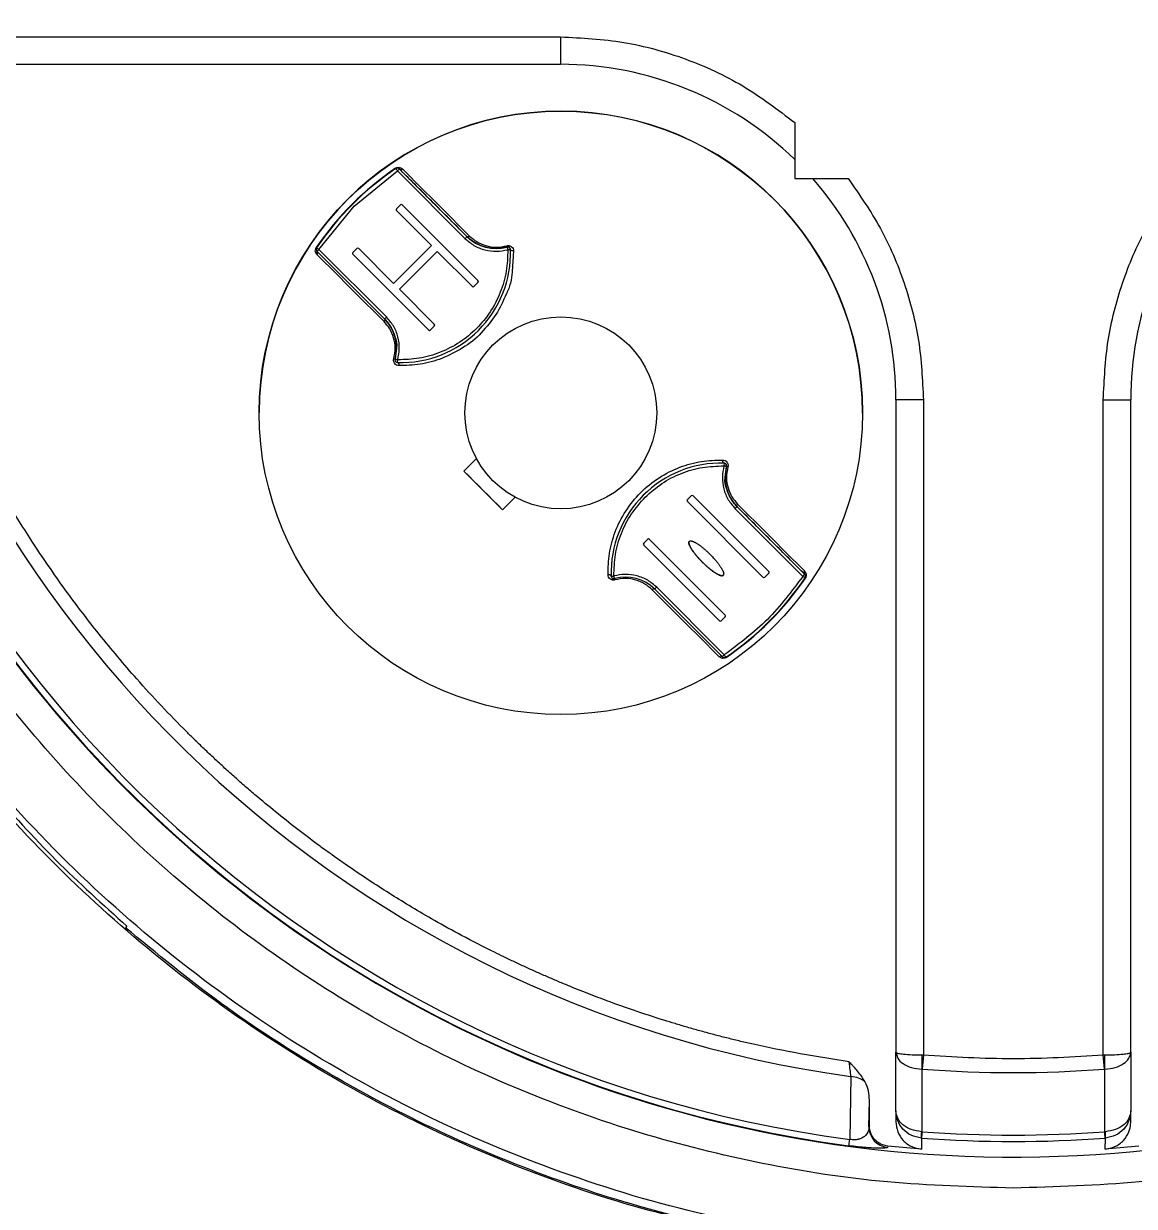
# Model space of a CAD drawing. Header units: millimetres. Extents: x 5659 to 7608, y 3628 to 5007.
# Drawn here: x 6168.6 to 6249.6, y 4672.9 to 4759.1 of the extents above; entities that cross this region are included whole.
import ezdxf

# ---------------------------------------------------------------- set-up
doc = ezdxf.new("R2010")
doc.units = ezdxf.units.MM

msp = doc.modelspace()

# ---------------------------------------------------------------- linework, layer by layer
at = {"color": 7, "linetype": 'Continuous', "lineweight": 25}
for p, q in [((6157.04, 4758.164), (6207.732, 4758.164)), ((6207.732, 4758.164), (6207.732, 4756.164)), ((6157.241, 4756.164), (6207.732, 4756.164)), ((6224.813, 4751.913), (6224.813, 4747.827)), ((6192.695, 4745.81), (6195.833, 4748.399)), ((6195.721, 4748.565), (6195.708, 4748.585)), ((6195.721, 4748.565), (6195.721, 4748.565)), ((6195.833, 4748.399), (6200.766, 4743.466)), ((6195.974, 4748.54), (6200.907, 4743.608)), ((6195.974, 4748.54), (6195.974, 4748.54)), ((6224.813, 4747.827), (6228.714, 4747.827)), ((6190.106, 4742.671), (6192.695, 4745.81)), ((6195.77, 4745.633), (6196.053, 4745.916)), ((6198.316, 4742.946), (6195.77, 4745.492)), ((6195.77, 4745.492), (6195.77, 4745.492)), ((6198.316, 4742.946), (6195.77, 4745.492)), ((6196.195, 4745.916), (6201.71, 4740.401)), ((6200.907, 4743.608), (6200.907, 4743.608)), ((6189.906, 4742.672), (6189.906, 4742.672)), ((6189.94, 4742.783), (6189.92, 4742.797)), ((6189.94, 4742.783), (6189.94, 4742.783)), ((6195.038, 4737.739), (6190.106, 4742.671)), ((6192.588, 4742.451), (6192.871, 4742.734)), ((6193.013, 4742.734), (6195.558, 4740.188)), ((6195.558, 4740.188), (6198.316, 4742.946)), ((6198.316, 4742.946), (6198.316, 4742.946)), ((6189.968, 4742.294), (6189.869, 4742.472)), ((6194.897, 4737.597), (6189.964, 4742.53)), ((6198.104, 4736.794), (6192.588, 4742.31)), ((6192.588, 4742.31), (6192.588, 4742.31)), ((6198.104, 4736.794), (6192.588, 4742.31)), ((6198.74, 4742.522), (6195.983, 4739.764)), ((6198.74, 4742.522), (6195.983, 4739.764)), ((6201.286, 4739.976), (6198.74, 4742.522)), ((6198.74, 4742.522), (6198.74, 4742.522)), ((6201.286, 4739.976), (6198.74, 4742.522)), ((6204.089, 4742.407), (6204.089, 4742.407)), ((6204.313, 4742.561), (6204.213, 4741.05)), ((6201.71, 4740.259), (6201.427, 4739.976)), ((6201.71, 4740.259), (6201.427, 4739.976)), ((6201.71, 4740.259), (6201.71, 4740.259)), ((6195.983, 4739.764), (6198.528, 4737.219)), ((6195.983, 4739.764), (6195.983, 4739.764)), ((6201.286, 4739.976), (6201.286, 4739.976)), ((6201.427, 4739.976), (6201.427, 4739.976)), ((6198.104, 4736.794), (6198.104, 4736.794)), ((6198.528, 4737.077), (6198.245, 4736.794)), ((6198.528, 4737.077), (6198.245, 4736.794)), ((6198.245, 4736.794), (6198.245, 4736.794)), ((6198.528, 4737.077), (6198.528, 4737.077)), ((6195.774, 4735.473), (6195.666, 4734.673)), ((6195.659, 4734.619), (6195.659, 4734.619)), ((6195.853, 4734.419), (6195.859, 4734.619)), ((6232.195, 4731.7), (6232.195, 4684.123)), ((6234.195, 4731.7), (6234.195, 4683.923)), ((6247.317, 4683.923), (6247.317, 4731.7)), ((6249.317, 4684.123), (6249.317, 4731.7)), ((6185.756, 4730.772), (6185.756, 4730.772)), ((6229.756, 4730.725), (6229.756, 4730.725)), ((6200.685, 4726.506), (6201.598, 4727.419)), ((6201.598, 4727.419), (6201.598, 4727.419)), ((6219.659, 4727.078), (6219.653, 4726.878)), ((6200.685, 4726.506), (6203.513, 4723.677)), ((6219.738, 4726.024), (6219.846, 4726.824)), ((6219.853, 4726.878), (6219.853, 4726.878)), ((6204.427, 4724.591), (6203.513, 4723.677)), ((6203.513, 4723.677), (6204.427, 4724.591)), ((6204.427, 4724.591), (6204.427, 4724.591)), ((6216.984, 4724.42), (6217.266, 4724.703)), ((6217.408, 4724.703), (6222.923, 4719.187)), ((6203.513, 4723.677), (6203.513, 4723.677)), ((6222.499, 4718.763), (6216.984, 4724.278)), ((6216.984, 4724.278), (6216.984, 4724.278)), ((6222.499, 4718.763), (6216.984, 4724.278)), ((6220.474, 4723.758), (6225.406, 4718.826)), ((6220.615, 4723.9), (6225.548, 4718.967)), ((6220.615, 4723.9), (6220.615, 4723.9)), ((6213.802, 4721.238), (6214.085, 4721.521)), ((6219.317, 4715.581), (6213.802, 4721.096)), ((6213.802, 4721.096), (6213.802, 4721.096)), ((6219.317, 4715.581), (6213.802, 4721.096)), ((6214.226, 4721.521), (6219.741, 4716.005)), ((6211.423, 4719.09), (6211.423, 4719.09)), ((6222.499, 4718.763), (6222.499, 4718.763)), ((6222.923, 4719.046), (6222.64, 4718.763)), ((6222.923, 4719.046), (6222.64, 4718.763)), ((6222.64, 4718.763), (6222.64, 4718.763)), ((6222.923, 4719.046), (6222.923, 4719.046)), ((6225.544, 4719.203), (6225.65, 4719.012)), ((6225.548, 4718.967), (6225.548, 4718.967)), ((6225.592, 4718.7), (6225.572, 4718.714)), ((6225.606, 4718.825), (6225.606, 4718.826)), ((6219.537, 4712.957), (6214.605, 4717.889)), ((6219.679, 4713.098), (6214.746, 4718.031)), ((6219.741, 4715.864), (6219.459, 4715.581)), ((6219.741, 4715.864), (6219.459, 4715.581)), ((6219.741, 4715.864), (6219.741, 4715.864)), ((6219.317, 4715.581), (6219.317, 4715.581)), ((6219.459, 4715.581), (6219.459, 4715.581)), ((6219.48, 4712.862), (6219.302, 4712.961)), ((6219.791, 4712.932), (6219.804, 4712.912)), ((6176.114, 4693.317), (6176.002, 4693.205)), ((6232.195, 4684.123), (6232.25, 4684.077)), ((6232.195, 4684.123), (6232.262, 4683.902)), ((6232.195, 4679.844), (6232.195, 4684.123)), ((6249.317, 4684.123), (6249.317, 4679.844)), ((6234.088, 4683.924), (6234.195, 4683.923)), ((6234.195, 4683.923), (6234.115, 4682.894)), ((6247.317, 4683.923), (6247.425, 4683.924)), ((6247.398, 4682.894), (6247.317, 4683.923)), ((6228.909, 4682.35), (6228.828, 4677.763)), ((6234.115, 4682.894), (6234.088, 4682.895)), ((6234.088, 4682.895), (6234.093, 4678.326)), ((6247.425, 4682.895), (6247.398, 4682.894)), ((6247.419, 4678.326), (6247.425, 4682.895)), ((6230.224, 4678.673), (6230.256, 4680.638)), ((6230.256, 4678.767), (6230.256, 4680.638)), ((6232.195, 4679.844), (6232.195, 4679.058)), ((6249.317, 4679.058), (6249.317, 4679.844)), ((6234.093, 4678.326), (6234.047, 4678.328)), ((6247.466, 4678.328), (6247.419, 4678.326)), ((6231.605, 4677.274), (6231.573, 4677.183)), ((6234.048, 4677.061), (6231.605, 4677.274)), ((6234.047, 4677.862), (6234.059, 4677.862)), ((6234.047, 4677.862), (6234.048, 4677.061)), ((6247.454, 4677.862), (6247.466, 4677.862)), ((6247.464, 4677.061), (6247.466, 4677.862)), ((6249.908, 4677.274), (6247.464, 4677.061))]:
    msp.add_line(p, q, dxfattribs=at)
at = {"color": 7, "linetype": 'Continuous', "lineweight": 25, "flags": 128}
for points in [[(6195.721, 4748.565), (6195.723, 4748.561), (6195.73, 4748.552), (6195.74, 4748.537), (6195.754, 4748.516), (6195.771, 4748.491), (6195.79, 4748.462), (6195.811, 4748.431), (6195.833, 4748.399)], [(6195.974, 4748.54), (6195.972, 4748.538), (6195.964, 4748.53), (6195.951, 4748.516), (6195.933, 4748.499), (6195.912, 4748.477), (6195.887, 4748.453), (6195.861, 4748.426), (6195.833, 4748.399)], [(6196.21, 4748.537), (6196.692, 4748.054), (6197.215, 4747.532), (6197.776, 4746.971), (6198.374, 4746.372), (6199.008, 4745.739), (6199.675, 4745.072), (6200.374, 4744.373), (6201.103, 4743.644)], [(6200.907, 4743.608), (6200.904, 4743.605), (6200.896, 4743.597), (6200.883, 4743.584), (6200.866, 4743.566), (6200.844, 4743.545), (6200.82, 4743.52), (6200.793, 4743.494), (6200.766, 4743.466)], [(6200.907, 4743.608), (6200.923, 4743.596), (6200.943, 4743.589), (6200.966, 4743.586), (6200.992, 4743.589), (6201.019, 4743.596), (6201.047, 4743.608), (6201.075, 4743.624), (6201.103, 4743.644)], [(6189.94, 4742.783), (6189.943, 4742.781), (6189.952, 4742.775), (6189.968, 4742.764), (6189.988, 4742.75), (6190.013, 4742.734), (6190.042, 4742.714), (6190.073, 4742.693), (6190.106, 4742.671)], [(6189.964, 4742.53), (6189.967, 4742.533), (6189.975, 4742.541), (6189.988, 4742.554), (6190.006, 4742.571), (6190.027, 4742.593), (6190.051, 4742.617), (6190.078, 4742.644), (6190.106, 4742.671)], [(6203.832, 4742.839), (6203.833, 4742.835), (6203.836, 4742.824), (6203.841, 4742.806), (6203.847, 4742.782), (6203.855, 4742.753), (6203.865, 4742.72), (6203.875, 4742.683), (6203.885, 4742.646)], [(6203.885, 4742.646), (6203.924, 4742.647), (6203.962, 4742.648), (6203.996, 4742.649), (6204.027, 4742.65), (6204.051, 4742.651), (6204.07, 4742.651), (6204.081, 4742.652), (6204.085, 4742.652)], [(6204.313, 4742.561), (6204.271, 4742.56), (6204.229, 4742.562), (6204.19, 4742.569), (6204.155, 4742.58), (6204.126, 4742.595), (6204.104, 4742.612), (6204.09, 4742.631), (6204.085, 4742.652)], [(6194.861, 4737.402), (6194.132, 4738.13), (6193.433, 4738.829), (6192.766, 4739.497), (6192.132, 4740.13), (6191.534, 4740.728), (6190.973, 4741.29), (6190.45, 4741.812), (6189.968, 4742.294)], [(6194.897, 4737.597), (6194.909, 4737.581), (6194.916, 4737.561), (6194.918, 4737.538), (6194.916, 4737.513), (6194.909, 4737.485), (6194.897, 4737.457), (6194.88, 4737.429), (6194.861, 4737.402)], [(6194.897, 4737.597), (6194.899, 4737.6), (6194.907, 4737.608), (6194.921, 4737.621), (6194.938, 4737.639), (6194.96, 4737.66), (6194.984, 4737.685), (6195.011, 4737.711), (6195.038, 4737.739)], [(6195.666, 4734.673), (6195.67, 4734.672), (6195.68, 4734.669), (6195.698, 4734.664), (6195.722, 4734.657), (6195.751, 4734.649), (6195.785, 4734.64), (6195.821, 4734.63), (6195.859, 4734.619)], [(6195.853, 4734.419), (6195.873, 4734.414), (6195.892, 4734.4), (6195.91, 4734.378), (6195.924, 4734.349), (6195.935, 4734.314), (6195.942, 4734.275), (6195.945, 4734.234), (6195.943, 4734.191)], [(6234.195, 4731.7), (6233.805, 4731.7), (6233.43, 4731.7), (6233.084, 4731.7), (6232.781, 4731.7), (6232.532, 4731.7), (6232.348, 4731.7), (6232.234, 4731.7), (6232.195, 4731.7)], [(6247.317, 4731.7), (6247.707, 4731.7), (6248.083, 4731.7), (6248.428, 4731.7), (6248.732, 4731.7), (6248.98, 4731.7), (6249.165, 4731.7), (6249.279, 4731.7), (6249.317, 4731.7)], [(6219.659, 4727.078), (6219.639, 4727.083), (6219.619, 4727.097), (6219.602, 4727.119), (6219.588, 4727.148), (6219.577, 4727.183), (6219.57, 4727.222), (6219.567, 4727.263), (6219.569, 4727.306)], [(6203.513, 4723.677), (6203.16, 4724.03), (6202.807, 4724.384), (6202.453, 4724.738), (6202.099, 4725.092), (6201.745, 4725.446), (6201.391, 4725.799), (6201.038, 4726.153), (6200.685, 4726.506)], [(6219.846, 4726.824), (6219.842, 4726.825), (6219.831, 4726.828), (6219.814, 4726.833), (6219.79, 4726.84), (6219.76, 4726.848), (6219.727, 4726.857), (6219.691, 4726.867), (6219.653, 4726.878)], [(6220.615, 4723.9), (6220.612, 4723.897), (6220.604, 4723.889), (6220.591, 4723.876), (6220.574, 4723.858), (6220.552, 4723.837), (6220.528, 4723.812), (6220.501, 4723.786), (6220.474, 4723.758)], [(6220.615, 4723.9), (6220.603, 4723.916), (6220.596, 4723.936), (6220.594, 4723.959), (6220.596, 4723.984), (6220.603, 4724.012), (6220.615, 4724.04), (6220.631, 4724.068), (6220.651, 4724.095)], [(6220.651, 4724.095), (6221.38, 4723.367), (6222.079, 4722.668), (6222.746, 4722.001), (6223.38, 4721.367), (6223.978, 4720.769), (6224.539, 4720.208), (6225.062, 4719.685), (6225.544, 4719.203)], [(6211.427, 4718.845), (6211.422, 4718.866), (6211.408, 4718.885), (6211.386, 4718.902), (6211.357, 4718.917), (6211.322, 4718.928), (6211.283, 4718.935), (6211.241, 4718.937), (6211.199, 4718.936)], [(6211.427, 4718.845), (6211.43, 4718.845), (6211.442, 4718.846), (6211.46, 4718.846), (6211.485, 4718.847), (6211.515, 4718.848), (6211.55, 4718.849), (6211.588, 4718.85), (6211.627, 4718.851)], [(6211.68, 4718.658), (6211.679, 4718.662), (6211.676, 4718.673), (6211.671, 4718.691), (6211.664, 4718.715), (6211.656, 4718.744), (6211.647, 4718.777), (6211.637, 4718.814), (6211.627, 4718.851)], [(6225.548, 4718.967), (6225.545, 4718.964), (6225.537, 4718.956), (6225.524, 4718.943), (6225.506, 4718.926), (6225.485, 4718.904), (6225.46, 4718.88), (6225.434, 4718.853), (6225.406, 4718.826)], [(6225.406, 4718.826), (6225.439, 4718.804), (6225.47, 4718.783), (6225.498, 4718.763), (6225.523, 4718.747), (6225.544, 4718.733), (6225.559, 4718.722), (6225.569, 4718.716), (6225.572, 4718.714)], [(6214.605, 4717.889), (6214.589, 4717.901), (6214.569, 4717.908), (6214.546, 4717.911), (6214.52, 4717.908), (6214.493, 4717.901), (6214.465, 4717.889), (6214.436, 4717.873), (6214.409, 4717.853)], [(6219.302, 4712.961), (6218.819, 4713.443), (6218.297, 4713.965), (6217.736, 4714.526), (6217.138, 4715.125), (6216.504, 4715.758), (6215.837, 4716.425), (6215.138, 4717.124), (6214.409, 4717.853)], [(6214.605, 4717.889), (6214.607, 4717.892), (6214.615, 4717.9), (6214.629, 4717.913), (6214.646, 4717.931), (6214.668, 4717.952), (6214.692, 4717.977), (6214.719, 4718.003), (6214.746, 4718.031)], [(6219.537, 4712.957), (6219.54, 4712.959), (6219.548, 4712.967), (6219.561, 4712.981), (6219.579, 4712.998), (6219.6, 4713.02), (6219.625, 4713.044), (6219.651, 4713.071), (6219.679, 4713.098)], [(6219.791, 4712.932), (6219.789, 4712.936), (6219.782, 4712.945), (6219.772, 4712.96), (6219.758, 4712.981), (6219.741, 4713.006), (6219.722, 4713.035), (6219.701, 4713.066), (6219.679, 4713.098)], [(6230.256, 4678.767), (6230.238, 4678.714), (6230.224, 4678.673)], [(6234.093, 4678.326), (6234.086, 4678.228), (6234.079, 4678.139), (6234.074, 4678.062), (6234.069, 4677.997), (6234.065, 4677.944), (6234.062, 4677.903), (6234.06, 4677.876), (6234.059, 4677.862)], [(6247.454, 4677.862), (6247.453, 4677.876), (6247.451, 4677.903), (6247.448, 4677.944), (6247.444, 4677.997), (6247.439, 4678.062), (6247.433, 4678.139), (6247.427, 4678.228), (6247.419, 4678.326)], [(6228.767, 4677.302), (6228.769, 4677.316), (6228.772, 4677.343), (6228.778, 4677.384), (6228.785, 4677.437), (6228.793, 4677.502), (6228.803, 4677.578), (6228.815, 4677.666), (6228.828, 4677.763)]]:
    msp.add_lwpolyline(points, dxfattribs=at)
at = {"color": 7, "linetype": 'Continuous', "lineweight": 25}
for centre, radius in [((6207.756, 4730.749), 22), ((6207.756, 4730.748), 7)]:
    msp.add_circle(centre, radius, dxfattribs=at)
for centre, radius, start, end in [((6240.756, 4767.954), 91.48, 295.79271, 180), ((6240.756, 4767.954), 90.341, 353.64897, 186.35103), ((6240.756, 4767.954), 89.875, 353.64897, 186.35103), ((6240.756, 4767.954), 85.319, 353.33017, 186.66983), ((6240.756, 4767.954), 91.48, 180, 290.22656), ((6207.732, 4731.7), 24.464, 45.7131, 90), ((6240.756, 4767.954), 91.441, 188.79238, 262.46584), ((6240.756, 4767.954), 90.976, 188.79238, 262.46584), ((6240.756, 4767.954), 86.42, 189.2043, 262.12076), ((6207.756, 4730.749), 22, 359.93876, 179.93876), ((6207.756, 4730.749), 21.524, 124.039, 145.96101), ((6207.756, 4730.748), 21.5, 124.039, 145.96101), ((6207.756, 4730.749), 21.5, 124.039, 145.96101), ((6195.833, 4748.399), 0.2, 45, 124.039), ((6196.095, 4748.677), 0.182, 228.62275, 309.53632), ((6207.732, 4731.7), 24.464, 0, 41.23805), ((6273.781, 4731.7), 24.464, 138.76195, 180), ((6195.841, 4745.562), 0.1, 135, 225), ((6195.841, 4745.562), 0.1, 179.93876, 225), ((6196.124, 4745.845), 0.1, 45, 135), ((6203.028, 4745.729), 3, 225, 285.53097), ((6190.106, 4742.671), 0.2, 145.96101, 225), ((6192.942, 4742.663), 0.1, 45, 135), ((6196.089, 4742.416), 8, 268.3094, 1.69061), ((6203.151, 4742.732), 0.689, 8.91012, 16.87572), ((6203.885, 4742.646), 0.2, 45, 105.53097), ((6203.885, 4742.646), 0.2, 1.69061, 45), ((6189.827, 4742.41), 0.182, 320.52206, 40.08436), ((6192.659, 4742.38), 0.1, 135, 225), ((6192.659, 4742.38), 0.1, 179.93876, 225), ((6201.639, 4740.33), 0.1, 315, 45), ((6201.639, 4740.33), 0.1, 315, 359.93876), ((6201.357, 4740.047), 0.1, 225, 315), ((6201.357, 4740.047), 0.1, 225, 315), ((6192.775, 4735.476), 3, 344.46904, 45), ((6198.175, 4736.865), 0.1, 225, 315), ((6198.175, 4736.865), 0.1, 225, 315), ((6198.457, 4737.148), 0.1, 315, 45), ((6198.457, 4737.148), 0.1, 315, 359.93876), ((6195.773, 4735.353), 0.689, 253.12457, 261.08826), ((6195.859, 4734.619), 0.2, 164.46904, 225), ((6195.859, 4734.619), 0.2, 225, 268.3094), ((6219.423, 4719.081), 8, 88.3094, 181.69061), ((6219.653, 4726.878), 0.2, 45, 88.3094), ((6222.736, 4726.021), 3, 164.46904, 225), ((6219.653, 4726.878), 0.2, 344.46904, 45), ((6219.739, 4726.144), 0.688, 73.124, 81.09101), ((6217.337, 4724.632), 0.1, 45, 135), ((6217.054, 4724.349), 0.1, 135, 225), ((6217.054, 4724.349), 0.1, 179.93876, 225), ((6213.872, 4721.167), 0.1, 135, 225), ((6213.872, 4721.167), 0.1, 179.93876, 225), ((6214.155, 4721.45), 0.1, 45, 135), ((6211.627, 4718.851), 0.2, 181.69061, 225), ((6211.627, 4718.851), 0.2, 225, 285.53097), ((6212.483, 4715.768), 3, 45, 105.53097), ((6212.36, 4718.765), 0.689, 188.91062, 196.87572), ((6207.756, 4730.748), 21.5, 304.039, 325.96101), ((6207.756, 4730.749), 21.524, 304.039, 325.96101), ((6222.57, 4718.834), 0.1, 225, 315), ((6222.57, 4718.834), 0.1, 225, 315), ((6222.853, 4719.117), 0.1, 315, 45), ((6222.853, 4719.117), 0.1, 315, 359.93876), ((6225.684, 4719.087), 0.182, 140.46383, 221.37738), ((6225.406, 4718.826), 0.2, 325.96101, 45), ((6219.671, 4715.935), 0.1, 315, 45), ((6219.671, 4715.935), 0.1, 315, 359.93876), ((6219.388, 4715.652), 0.1, 225, 315), ((6219.388, 4715.652), 0.1, 225, 315), ((6219.417, 4712.82), 0.182, 49.91552, 129.47781), ((6219.679, 4713.098), 0.2, 225, 304.039), ((6255.423, 4683.41), 21.341, 178.61808, 181.38192), ((6226.09, 4683.41), 21.341, 358.61808, 1.3819), ((6228.826, 4680.58), 1.772, 50.3646, 87.29391), ((6240.756, 4767.954), 85.319, 265.53552, 274.46448), ((6231.724, 4678.675), 1.5, 180.08872, 264.21159), ((6236.756, 4678.095), 2.719, 175.08834, 184.91166), ((6240.756, 4767.954), 89.875, 265.74841, 274.25159), ((6244.757, 4678.095), 2.719, 355.08834, 4.91166), ((6240.756, 4767.954), 90.341, 265.74841, 274.25159)]:
    msp.add_arc(centre, radius, start, end, dxfattribs=at)
for points in [[(6240.756, 4852.24), (6237.794, 4852.15), (6231.868, 4851.969), (6223.079, 4850.514), (6214.486, 4848.209), (6206.185, 4844.995), (6198.268, 4840.929), (6190.823, 4836.051), (6183.933, 4830.417), (6177.674, 4824.089), (6172.116, 4817.138), (6167.32, 4809.64), (6163.34, 4801.679), (6160.221, 4793.343), (6157.993, 4784.725), (6156.701, 4775.922), (6156.277, 4767.023), (6156.786, 4761.117), (6157.04, 4758.164)], [(6324.472, 4758.164), (6324.727, 4761.117), (6325.236, 4767.023), (6324.811, 4775.922), (6323.52, 4784.725), (6321.291, 4793.343), (6318.173, 4801.679), (6314.192, 4809.64), (6309.397, 4817.138), (6303.839, 4824.089), (6297.58, 4830.417), (6290.69, 4836.051), (6283.245, 4840.929), (6275.328, 4844.995), (6267.027, 4848.209), (6258.434, 4850.514), (6249.644, 4851.969), (6243.719, 4852.15), (6240.756, 4852.24)], [(6240.756, 4674.214), (6237.689, 4674.301), (6231.553, 4674.475), (6222.439, 4675.878), (6213.501, 4678.104), (6204.826, 4681.211), (6196.496, 4685.15), (6188.593, 4689.887), (6181.192, 4695.376), (6174.365, 4701.564), (6168.177, 4708.391), (6162.689, 4715.792), (6157.952, 4723.695), (6154.013, 4732.024), (6150.905, 4740.699), (6148.68, 4749.637), (6147.277, 4758.752), (6147.103, 4764.887), (6147.016, 4767.955)], [(6334.497, 4767.955), (6334.41, 4764.887), (6334.236, 4758.752), (6332.833, 4749.637), (6330.607, 4740.699), (6327.5, 4732.024), (6323.561, 4723.695), (6318.824, 4715.792), (6313.335, 4708.391), (6307.147, 4701.564), (6300.32, 4695.376), (6292.919, 4689.887), (6285.016, 4685.15), (6276.687, 4681.211), (6268.011, 4678.104), (6259.074, 4675.878), (6249.959, 4674.475), (6243.824, 4674.301), (6240.756, 4674.214)], [(6207.732, 4758.164), (6209.279, 4758.086), (6212.375, 4757.93), (6216.867, 4756.663), (6221.116, 4754.732), (6223.581, 4752.852), (6224.813, 4751.913)], [(6229.967, 4670.281), (6226.315, 4670.805), (6219.012, 4671.853), (6208.369, 4674.973), (6198.126, 4679.181), (6188.425, 4684.536), (6179.386, 4690.941), (6171.124, 4698.322), (6163.743, 4706.584), (6157.338, 4715.623), (6151.982, 4725.324), (6147.775, 4735.567), (6144.655, 4746.21), (6143.607, 4753.514), (6143.083, 4757.165)], [(6223.424, 4670.484), (6220.13, 4671.17), (6213.542, 4672.543), (6203.989, 4675.863), (6194.806, 4680.067), (6186.103, 4685.203), (6177.966, 4691.192), (6170.482, 4697.98), (6163.726, 4705.493), (6157.772, 4713.656), (6152.673, 4722.38), (6148.509, 4731.582), (6145.229, 4741.148), (6143.884, 4747.742), (6143.212, 4751.04)], [(6200.907, 4743.608), (6199.943, 4744.572), (6198.014, 4746.501), (6196.654, 4747.861), (6195.974, 4748.54)], [(6228.714, 4747.827), (6229.541, 4746.639), (6231.195, 4744.264), (6232.885, 4740.249), (6233.992, 4736.037), (6234.127, 4733.146), (6234.195, 4731.7)], [(6247.317, 4731.7), (6247.385, 4733.146), (6247.521, 4736.037), (6248.628, 4740.249), (6250.317, 4744.264), (6251.971, 4746.639), (6252.798, 4747.827)], [(6225.548, 4718.967), (6224.868, 4719.647), (6223.508, 4721.007), (6221.579, 4722.935), (6220.615, 4723.9)], [(6225.406, 4718.826), (6224.589, 4717.734), (6222.955, 4715.55), (6220.771, 4713.915), (6219.679, 4713.098)], [(6166.119, 4703.312), (6167.695, 4701.557), (6170.847, 4698.046), (6174.358, 4694.893), (6176.114, 4693.317)], [(6223.728, 4670.535), (6220.815, 4671.123), (6214.987, 4672.298), (6206.492, 4675.051), (6198.264, 4678.498), (6190.393, 4682.699), (6182.892, 4687.544), (6178.299, 4691.318), (6176.002, 4693.205)], [(6234.195, 4683.923), (6236.382, 4683.795), (6240.756, 4683.539), (6245.13, 4683.795), (6247.317, 4683.923)]]:
    msp.add_open_spline(points, degree=3, dxfattribs=at)
for points, knots in [([(6228.782, 4683.411), (6226.403, 4683.801), (6223.711, 4684.242), (6220.751, 4684.941), (6219.832, 4685.168), (6218.915, 4685.405), (6218.001, 4685.653), (6217.089, 4685.91), (6216.451, 4686.098), (6215.846, 4686.281), (6214.797, 4686.603), (6213.215, 4687.121), (6211.434, 4687.753), (6209.888, 4688.336), (6208.645, 4688.831), (6207.614, 4689.259), (6206.822, 4689.597), (6206.035, 4689.943), (6205.25, 4690.297), (6204.469, 4690.659), (6203.924, 4690.919), (6203.405, 4691.169), (6202.34, 4691.69), (6200.641, 4692.563), (6198.631, 4693.671), (6196.436, 4694.952), (6194.202, 4696.353), (6192.131, 4697.754), (6190.888, 4698.639), (6189.826, 4699.414), (6188.662, 4700.29), (6187.139, 4701.49), (6185.872, 4702.536), (6184.859, 4703.402), (6184.09, 4704.076), (6183.33, 4704.76), (6182.577, 4705.452), (6181.833, 4706.153), (6181.319, 4706.649), (6180.866, 4707.092), (6179.398, 4708.542), (6177.028, 4711.056), (6174.039, 4714.606), (6171.434, 4718.037), (6169.113, 4721.439), (6166.856, 4725.105), (6164.07, 4730.186), (6161.016, 4737.03), (6158.214, 4745.366), (6157.085, 4751.108), (6156.52, 4753.98)], [0, 0, 0, 0, 0.066905, 0.07567, 0.084434, 0.093199, 0.101963, 0.110727, 0.119491, 0.120425, 0.128278, 0.149963, 0.166623, 0.180753, 0.195817, 0.203781, 0.211745, 0.219709, 0.227673, 0.235637, 0.243601, 0.24445, 0.251616, 0.276532, 0.297465, 0.315335, 0.34708, 0.370638, 0.384759, 0.389435, 0.407138, 0.425205, 0.443272, 0.452736, 0.4622, 0.471663, 0.481127, 0.490591, 0.500054, 0.500928, 0.50821, 0.557321, 0.596775, 0.636995, 0.676885, 0.711064, 0.756485, 0.837657, 0.918828, 1, 1, 1, 1]), ([(6195.708, 4748.585), (6195.721, 4748.593), (6195.748, 4748.61), (6195.808, 4748.636), (6195.908, 4748.659), (6196.07, 4748.645), (6196.154, 4748.58), (6196.21, 4748.537)], [0, 0, 0, 0, 0.057749, 0.117154, 0.251526, 0.501174, 1, 1, 1, 1]), ([(6195.974, 4748.54), (6195.95, 4748.56), (6195.911, 4748.59), (6195.837, 4748.602), (6195.782, 4748.594), (6195.748, 4748.58), (6195.732, 4748.572), (6195.725, 4748.567), (6195.721, 4748.565)], [0, 0, 0, 0, 0.500032, 0.773163, 0.911126, 0.959646, 0.980448, 1, 1, 1, 1]), ([(6200.766, 4743.466), (6200.976, 4743.285), (6201.405, 4742.916), (6202.206, 4742.601), (6203.058, 4742.482), (6203.613, 4742.592), (6203.885, 4742.646)], [0, 0, 0, 0, 0.245589, 0.5, 0.754411, 1, 1, 1, 1]), ([(6203.832, 4742.839), (6203.559, 4742.786), (6202.998, 4742.679), (6202.195, 4742.816), (6201.468, 4743.121), (6201.101, 4743.439), (6200.907, 4743.608)], [0, 0, 0, 0, 0.2426639, 0.4999333, 0.7349896, 1, 1, 1, 1]), ([(6201.103, 4743.644), (6201.269, 4743.498), (6201.603, 4743.206), (6202.264, 4742.919), (6203.023, 4742.783), (6203.548, 4742.882), (6203.81, 4742.932)], [0, 0, 0, 0, 0.24976, 0.500155, 0.750188, 1, 1, 1, 1]), ([(6189.869, 4742.472), (6189.867, 4742.477), (6189.846, 4742.512), (6189.847, 4742.598), (6189.868, 4742.696), (6189.894, 4742.757), (6189.911, 4742.784), (6189.92, 4742.797)], [0, 0, 0, 0, 0.064166, 0.529622, 0.780974, 0.892035, 1, 1, 1, 1]), ([(6203.885, 4742.646), (6203.87, 4742.121), (6203.839, 4741.06), (6203.386, 4739.517), (6202.649, 4738.096), (6201.641, 4736.863), (6200.409, 4735.855), (6198.987, 4735.119), (6197.444, 4734.665), (6196.383, 4734.634), (6195.859, 4734.619)], [0, 0, 0, 0, 0.123694, 0.25, 0.376306, 0.5, 0.623694, 0.75, 0.876306, 1, 1, 1, 1]), ([(6203.81, 4742.932), (6203.842, 4742.938), (6203.907, 4742.952), (6204.003, 4742.94), (6204.091, 4742.91), (6204.192, 4742.845), (6204.287, 4742.731), (6204.304, 4742.618), (6204.313, 4742.561)], [0, 0, 0, 0, 0.123692, 0.250213, 0.373441, 0.501044, 0.749966, 1, 1, 1, 1]), ([(6204.085, 4742.652), (6204.085, 4742.661), (6204.083, 4742.687), (6204.067, 4742.737), (6204.032, 4742.788), (6203.98, 4742.825), (6203.931, 4742.843), (6203.88, 4742.848), (6203.847, 4742.842), (6203.832, 4742.839)], [0, 0, 0, 0, 0.085805, 0.25106, 0.500516, 0.655876, 0.788505, 0.901538, 1, 1, 1, 1]), ([(6204.213, 4741.05), (6204.212, 4741.036), (6204.177, 4740.505), (6204.038, 4739.93), (6203.78, 4739.42), (6203.777, 4739.413)], [0, 0, 0, 0, 0.026888, 0.987039, 1, 1, 1, 1]), ([(6203.777, 4739.413), (6203.552, 4738.901), (6203.103, 4737.88), (6202.335, 4737.02), (6201.953, 4736.592)], [0, 0, 0, 0, 0.5014689, 1, 1, 1, 1]), ([(6194.897, 4737.597), (6195.066, 4737.403), (6195.387, 4737.037), (6195.675, 4736.308), (6195.814, 4735.769), (6195.774, 4735.477), (6195.774, 4735.473)], [0, 0, 0, 0, 0.348132, 0.656893, 0.994853, 1, 1, 1, 1]), ([(6195.859, 4734.619), (6195.913, 4734.891), (6196.023, 4735.446), (6195.903, 4736.299), (6195.588, 4737.1), (6195.219, 4737.528), (6195.038, 4737.739)], [0, 0, 0, 0, 0.245589, 0.5, 0.754411, 1, 1, 1, 1]), ([(6195.573, 4734.694), (6195.622, 4734.957), (6195.721, 4735.482), (6195.586, 4736.241), (6195.299, 4736.901), (6195.006, 4737.235), (6194.861, 4737.402)], [0, 0, 0, 0, 0.2498124, 0.4998445, 0.7502398, 1, 1, 1, 1]), ([(6201.953, 4736.592), (6201.947, 4736.585), (6201.58, 4736.129), (6200.594, 4735.445), (6199.092, 4734.66), (6197.487, 4734.229), (6196.458, 4734.204), (6195.943, 4734.191)], [0, 0, 0, 0, 0.0036459, 0.252446, 0.5014447, 0.7503042, 1, 1, 1, 1]), ([(6195.943, 4734.191), (6195.887, 4734.2), (6195.774, 4734.217), (6195.659, 4734.312), (6195.595, 4734.413), (6195.564, 4734.501), (6195.553, 4734.597), (6195.566, 4734.662), (6195.573, 4734.694)], [0, 0, 0, 0, 0.2496018, 0.4982962, 0.6255893, 0.7486287, 0.8757219, 1, 1, 1, 1]), ([(6211.199, 4718.936), (6211.211, 4719.451), (6211.235, 4720.479), (6211.671, 4722.076), (6212.433, 4723.605), (6213.532, 4724.97), (6214.896, 4726.069), (6216.426, 4726.832), (6218.023, 4727.269), (6219.053, 4727.294), (6219.569, 4727.306)], [0, 0, 0, 0, 0.125198, 0.2499957, 0.3751716, 0.4997698, 0.6246825, 0.749695, 0.8746376, 1, 1, 1, 1]), ([(6219.569, 4727.306), (6219.625, 4727.297), (6219.738, 4727.28), (6219.852, 4727.185), (6219.917, 4727.084), (6219.948, 4726.996), (6219.959, 4726.9), (6219.946, 4726.835), (6219.939, 4726.803)], [0, 0, 0, 0, 0.249602, 0.498296, 0.625589, 0.748629, 0.875722, 1, 1, 1, 1]), ([(6219.846, 4726.824), (6219.849, 4726.84), (6219.856, 4726.873), (6219.85, 4726.923), (6219.832, 4726.973), (6219.795, 4727.025), (6219.745, 4727.059), (6219.695, 4727.075), (6219.668, 4727.077), (6219.659, 4727.078)], [0, 0, 0, 0, 0.0985259, 0.2116632, 0.3444444, 0.5000064, 0.7493767, 0.9135439, 1, 1, 1, 1]), ([(6213.908, 4724.597), (6214.3, 4724.946), (6215.093, 4725.652), (6216.527, 4726.375), (6218.067, 4726.833), (6219.128, 4726.863), (6219.653, 4726.878)], [0, 0, 0, 0, 0.247388, 0.5, 0.752612, 1, 1, 1, 1]), ([(6219.653, 4726.878), (6219.599, 4726.605), (6219.489, 4726.051), (6219.609, 4725.198), (6219.924, 4724.397), (6220.293, 4723.969), (6220.474, 4723.758)], [0, 0, 0, 0, 0.245589, 0.5, 0.754411, 1, 1, 1, 1]), ([(6219.939, 4726.803), (6219.89, 4726.541), (6219.791, 4726.015), (6219.926, 4725.257), (6220.213, 4724.596), (6220.505, 4724.262), (6220.651, 4724.095)], [0, 0, 0, 0, 0.249812, 0.499845, 0.75024, 1, 1, 1, 1]), ([(6220.615, 4723.9), (6220.445, 4724.094), (6220.125, 4724.46), (6219.837, 4725.189), (6219.698, 4725.728), (6219.738, 4726.02), (6219.738, 4726.024)], [0, 0, 0, 0, 0.348132, 0.656893, 0.994853, 1, 1, 1, 1]), ([(6211.627, 4718.851), (6211.642, 4719.376), (6211.672, 4720.437), (6212.129, 4721.977), (6212.853, 4723.412), (6213.558, 4724.204), (6213.908, 4724.597)], [0, 0, 0, 0, 0.247388, 0.5, 0.752612, 1, 1, 1, 1]), ([(6219.6, 4718.904), (6219.591, 4718.897), (6219.57, 4718.881), (6219.518, 4718.87), (6219.461, 4718.875), (6219.406, 4718.887), (6219.363, 4718.901), (6219.321, 4718.917), (6219.279, 4718.935), (6219.238, 4718.954), (6219.198, 4718.974), (6219.145, 4719.003), (6219.092, 4719.033), (6219.028, 4719.072), (6218.977, 4719.105), (6218.915, 4719.147), (6218.853, 4719.191), (6218.78, 4719.244), (6218.709, 4719.299), (6218.638, 4719.355), (6218.568, 4719.413), (6218.498, 4719.471), (6218.43, 4719.53), (6218.362, 4719.59), (6218.273, 4719.672), (6218.186, 4719.755), (6218.1, 4719.839), (6218.036, 4719.903), (6217.973, 4719.968), (6217.89, 4720.055), (6217.808, 4720.144), (6217.728, 4720.235), (6217.67, 4720.304), (6217.612, 4720.373), (6217.555, 4720.444), (6217.499, 4720.515), (6217.445, 4720.587), (6217.392, 4720.66), (6217.349, 4720.723), (6217.307, 4720.785), (6217.275, 4720.836), (6217.244, 4720.888), (6217.214, 4720.941), (6217.186, 4720.994), (6217.16, 4721.048), (6217.145, 4721.083), (6217.131, 4721.118), (6217.12, 4721.146), (6217.109, 4721.182), (6217.096, 4721.234), (6217.09, 4721.293), (6217.101, 4721.349), (6217.117, 4721.369), (6217.125, 4721.379)], [0, 0, 0, 0, 0.009206, 0.021042, 0.042226, 0.054406, 0.066579, 0.07875, 0.090919, 0.103087, 0.115254, 0.127421, 0.151759, 0.163926, 0.188261, 0.200427, 0.224762, 0.249095, 0.273429, 0.297762, 0.322096, 0.346429, 0.370762, 0.395095, 0.419428, 0.468097, 0.49243, 0.516763, 0.541096, 0.565429, 0.614098, 0.638431, 0.662764, 0.687097, 0.711431, 0.735764, 0.760098, 0.784431, 0.808766, 0.820932, 0.845267, 0.857434, 0.869601, 0.89394, 0.906108, 0.918276, 0.92436, 0.93653, 0.942614, 0.954789, 0.979347, 0.989891, 1, 1, 1, 1]), ([(6217.096, 4721.283), (6217.096, 4721.265), (6217.096, 4721.232), (6217.108, 4721.186), (6217.121, 4721.142), (6217.137, 4721.1), (6217.155, 4721.058), (6217.174, 4721.017), (6217.195, 4720.977), (6217.223, 4720.924), (6217.254, 4720.872), (6217.293, 4720.808), (6217.322, 4720.763), (6217.351, 4720.719), (6217.372, 4720.688), (6217.398, 4720.651), (6217.42, 4720.621), (6217.443, 4720.59), (6217.465, 4720.56), (6217.492, 4720.524), (6217.52, 4720.488), (6217.548, 4720.452), (6217.576, 4720.417), (6217.605, 4720.382), (6217.633, 4720.347), (6217.662, 4720.312), (6217.692, 4720.278), (6217.731, 4720.232), (6217.771, 4720.187), (6217.811, 4720.142), (6217.841, 4720.108), (6217.872, 4720.075), (6217.913, 4720.031), (6217.954, 4719.987), (6217.996, 4719.944), (6218.028, 4719.911), (6218.06, 4719.879), (6218.102, 4719.836), (6218.145, 4719.794), (6218.189, 4719.752), (6218.221, 4719.721), (6218.254, 4719.69), (6218.287, 4719.659), (6218.332, 4719.618), (6218.376, 4719.578), (6218.422, 4719.538), (6218.456, 4719.508), (6218.49, 4719.478), (6218.524, 4719.449), (6218.559, 4719.42), (6218.594, 4719.391), (6218.629, 4719.363), (6218.664, 4719.334), (6218.7, 4719.306), (6218.736, 4719.279), (6218.772, 4719.251), (6218.808, 4719.224), (6218.844, 4719.198), (6218.881, 4719.171), (6218.918, 4719.145), (6218.956, 4719.12), (6219.006, 4719.087), (6219.057, 4719.054), (6219.109, 4719.024), (6219.161, 4718.994), (6219.214, 4718.965), (6219.269, 4718.939), (6219.303, 4718.924), (6219.338, 4718.91), (6219.367, 4718.9), (6219.403, 4718.889), (6219.454, 4718.876), (6219.513, 4718.869), (6219.569, 4718.881), (6219.59, 4718.897), (6219.6, 4718.904)], [0, 0, 0, 0, 0.014584, 0.027115, 0.03964, 0.052161, 0.064681, 0.0772, 0.089719, 0.102237, 0.127277, 0.139795, 0.164832, 0.171091, 0.183609, 0.196126, 0.208644, 0.214902, 0.22742, 0.239937, 0.252455, 0.264972, 0.27749, 0.290007, 0.302525, 0.315042, 0.327559, 0.340077, 0.365112, 0.377629, 0.390147, 0.402664, 0.415182, 0.440217, 0.452734, 0.465252, 0.477769, 0.490286, 0.515321, 0.527839, 0.540356, 0.552874, 0.565391, 0.577908, 0.602944, 0.615461, 0.627978, 0.640496, 0.653013, 0.665531, 0.678048, 0.690566, 0.703083, 0.7156, 0.728118, 0.740635, 0.753153, 0.76567, 0.778188, 0.790705, 0.803223, 0.815741, 0.840778, 0.853296, 0.865814, 0.890855, 0.903374, 0.915893, 0.922153, 0.934674, 0.940933, 0.95346, 0.978726, 0.989579, 1, 1, 1, 1]), ([(6217.125, 4721.379), (6217.134, 4721.386), (6217.155, 4721.403), (6217.207, 4721.414), (6217.264, 4721.409), (6217.319, 4721.396), (6217.362, 4721.383), (6217.404, 4721.367), (6217.446, 4721.349), (6217.487, 4721.33), (6217.527, 4721.31), (6217.58, 4721.281), (6217.633, 4721.251), (6217.697, 4721.211), (6217.748, 4721.179), (6217.81, 4721.136), (6217.872, 4721.093), (6217.945, 4721.039), (6218.016, 4720.984), (6218.087, 4720.928), (6218.157, 4720.871), (6218.227, 4720.813), (6218.295, 4720.754), (6218.363, 4720.693), (6218.452, 4720.612), (6218.539, 4720.529), (6218.625, 4720.445), (6218.689, 4720.381), (6218.752, 4720.316), (6218.835, 4720.228), (6218.917, 4720.139), (6218.997, 4720.049), (6219.055, 4719.98), (6219.113, 4719.911), (6219.17, 4719.84), (6219.226, 4719.769), (6219.28, 4719.697), (6219.333, 4719.623), (6219.376, 4719.561), (6219.418, 4719.498), (6219.45, 4719.447), (6219.481, 4719.396), (6219.511, 4719.343), (6219.539, 4719.29), (6219.565, 4719.236), (6219.58, 4719.201), (6219.594, 4719.166), (6219.605, 4719.138), (6219.616, 4719.102), (6219.629, 4719.05), (6219.635, 4718.991), (6219.624, 4718.935), (6219.608, 4718.914), (6219.6, 4718.904)], [0, 0, 0, 0, 0.009206, 0.021042, 0.042226, 0.054406, 0.066579, 0.07875, 0.090919, 0.103087, 0.115254, 0.127421, 0.151759, 0.163926, 0.188261, 0.200427, 0.224762, 0.249095, 0.273429, 0.297762, 0.322096, 0.346429, 0.370762, 0.395095, 0.419428, 0.468097, 0.49243, 0.516763, 0.541096, 0.565429, 0.614098, 0.638431, 0.662764, 0.687097, 0.711431, 0.735764, 0.760098, 0.784431, 0.808766, 0.820932, 0.845267, 0.857434, 0.869601, 0.89394, 0.906108, 0.918276, 0.92436, 0.93653, 0.942614, 0.954789, 0.979347, 0.989891, 1, 1, 1, 1]), ([(6211.701, 4718.565), (6211.67, 4718.559), (6211.605, 4718.545), (6211.509, 4718.557), (6211.421, 4718.587), (6211.32, 4718.652), (6211.225, 4718.766), (6211.207, 4718.879), (6211.199, 4718.936)], [0, 0, 0, 0, 0.123692, 0.250213, 0.373441, 0.501044, 0.749966, 1, 1, 1, 1]), ([(6214.746, 4718.031), (6214.536, 4718.212), (6214.107, 4718.581), (6213.306, 4718.896), (6212.453, 4719.015), (6211.899, 4718.905), (6211.627, 4718.851)], [0, 0, 0, 0, 0.245589, 0.5, 0.754411, 1, 1, 1, 1]), ([(6214.409, 4717.853), (6214.242, 4717.999), (6213.909, 4718.291), (6213.248, 4718.578), (6212.489, 4718.714), (6211.964, 4718.615), (6211.701, 4718.565)], [0, 0, 0, 0, 0.2497602, 0.5001555, 0.7501876, 1, 1, 1, 1]), ([(6225.65, 4719.012), (6225.657, 4718.968), (6225.667, 4718.902), (6225.644, 4718.801), (6225.618, 4718.741), (6225.601, 4718.714), (6225.592, 4718.7)], [0, 0, 0, 0, 0.49737, 0.765957, 0.884632, 1, 1, 1, 1]), ([(6219.804, 4712.912), (6219.791, 4712.904), (6219.764, 4712.887), (6219.704, 4712.861), (6219.606, 4712.84), (6219.52, 4712.838), (6219.484, 4712.859), (6219.48, 4712.862)], [0, 0, 0, 0, 0.107574, 0.218232, 0.46854, 0.933582, 1, 1, 1, 1]), ([(6232.25, 4684.077), (6232.29, 4684.064), (6232.392, 4684.032), (6232.747, 4683.98), (6233.341, 4683.937), (6233.844, 4683.928), (6234.088, 4683.924)], [0, 0, 0, 0, 0.160391, 0.409006, 0.713334, 1, 1, 1, 1]), ([(6247.425, 4683.924), (6247.669, 4683.928), (6248.171, 4683.937), (6248.769, 4683.98), (6249.113, 4684.032), (6249.287, 4684.079), (6249.307, 4684.108), (6249.317, 4684.123)], [0, 0, 0, 0, 0.242074, 0.499088, 0.709022, 0.844475, 1, 1, 1, 1]), ([(6247.425, 4682.895), (6247.685, 4682.922), (6248.199, 4682.976), (6248.82, 4683.272), (6249.238, 4683.668), (6249.291, 4683.972), (6249.317, 4684.123)], [0, 0, 0, 0, 0.257797, 0.5102609, 0.7566206, 1, 1, 1, 1]), ([(6228.909, 4682.35), (6228.893, 4682.507), (6228.86, 4682.823), (6228.808, 4683.214), (6228.782, 4683.411)], [0, 0, 0, 0, 0.498002, 1, 1, 1, 1]), ([(6229.956, 4681.945), (6229.789, 4682.212), (6229.539, 4682.612), (6229.167, 4683.015), (6228.967, 4683.223), (6228.862, 4683.33), (6228.807, 4683.385), (6228.79, 4683.403), (6228.784, 4683.409), (6228.782, 4683.411)], [0, 0, 0, 0, 0.4993103, 0.7495576, 0.8718956, 0.9598674, 0.9876457, 0.9957508, 1, 1, 1, 1]), ([(6232.262, 4683.902), (6232.279, 4683.827), (6232.327, 4683.6), (6232.698, 4683.273), (6233.312, 4682.975), (6233.828, 4682.922), (6234.088, 4682.895)], [0, 0, 0, 0, 0.138516, 0.419018, 0.706474, 1, 1, 1, 1]), ([(6230.256, 4680.638), (6230.245, 4680.865), (6230.222, 4681.318), (6230.045, 4681.736), (6229.956, 4681.945)], [0, 0, 0, 0, 0.501105, 1, 1, 1, 1]), ([(6234.047, 4678.328), (6233.792, 4678.365), (6233.286, 4678.437), (6232.68, 4678.804), (6232.273, 4679.289), (6232.221, 4679.66), (6232.195, 4679.844)], [0, 0, 0, 0, 0.2578222, 0.5102459, 0.7566012, 1, 1, 1, 1]), ([(6234.047, 4677.862), (6233.792, 4677.91), (6233.286, 4678.005), (6232.68, 4678.484), (6232.273, 4679.118), (6232.221, 4679.603), (6232.195, 4679.844)], [0, 0, 0, 0, 0.2578222, 0.5102459, 0.7566012, 1, 1, 1, 1]), ([(6249.317, 4679.844), (6249.292, 4679.66), (6249.24, 4679.289), (6248.833, 4678.804), (6248.226, 4678.437), (6247.721, 4678.365), (6247.466, 4678.328)], [0, 0, 0, 0, 0.243399, 0.489754, 0.742178, 1, 1, 1, 1]), ([(6249.317, 4679.844), (6249.292, 4679.603), (6249.24, 4679.118), (6248.833, 4678.484), (6248.226, 4678.005), (6247.721, 4677.91), (6247.466, 4677.862)], [0, 0, 0, 0, 0.243399, 0.489754, 0.742178, 1, 1, 1, 1]), ([(6232.195, 4679.058), (6232.223, 4678.808), (6232.277, 4678.308), (6232.705, 4677.657), (6233.318, 4677.192), (6233.812, 4677.103), (6234.048, 4677.061)], [0, 0, 0, 0, 0.250413, 0.500189, 0.760934, 1, 1, 1, 1]), ([(6247.464, 4677.061), (6247.701, 4677.103), (6248.194, 4677.192), (6248.812, 4677.658), (6249.19, 4678.258), (6249.309, 4678.749), (6249.316, 4678.998), (6249.317, 4679.058)], [0, 0, 0, 0, 0.2390187, 0.4997552, 0.7494186, 0.939689, 1, 1, 1, 1]), ([(6230.224, 4678.673), (6230.221, 4678.632), (6230.203, 4678.415), (6230.065, 4678.108), (6229.755, 4677.874), (6229.576, 4677.809), (6229.568, 4677.806), (6229.54, 4677.796), (6229.437, 4677.765), (6229.269, 4677.735), (6229.03, 4677.733), (6228.895, 4677.753), (6228.828, 4677.763)], [0, 0, 0, 0, 0.0938433, 0.4997809, 0.7491368, 0.7495324, 0.7524039, 0.7601218, 0.7883567, 0.8879299, 0.9439491, 1, 1, 1, 1]), ([(6231.605, 4677.274), (6231.426, 4677.312), (6231.065, 4677.387), (6230.64, 4677.722), (6230.397, 4678.096), (6230.278, 4678.446), (6230.264, 4678.657), (6230.256, 4678.767)], [0, 0, 0, 0, 0.246443, 0.49945, 0.712469, 0.849556, 1, 1, 1, 1]), ([(6231.573, 4677.183), (6231.538, 4677.162), (6231.471, 4677.122), (6231.032, 4677.112), (6230.525, 4677.13), (6230.023, 4677.164), (6229.431, 4677.219), (6228.986, 4677.275), (6228.767, 4677.302)], [0, 0, 0, 0, 0.259348, 0.499082, 0.628512, 0.7489, 0.876507, 1, 1, 1, 1])]:
    msp.add_open_spline(points, degree=3, knots=knots, dxfattribs=at)

doc.saveas('drawing.dxf')
